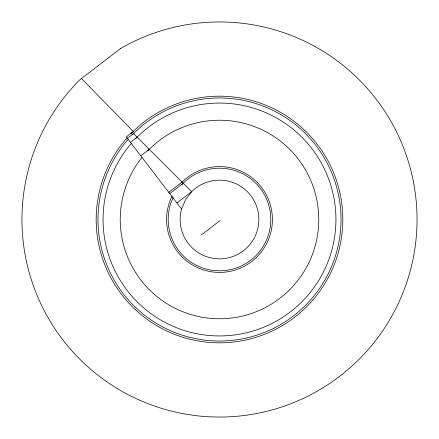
<?xml version="1.0" encoding="UTF-8"?>
<svg xmlns="http://www.w3.org/2000/svg" width="439" height="439" viewBox="0 0 439 439"><rect width="100%" height="100%" fill="white"/><g stroke="black" fill="none" stroke-linecap="round" stroke-linejoin="round"><path stroke-width="0.66" d="M127.343 138.351L133.571 133.571M130.405 142.34L137.16 137.16M140.776 155.856L149.309 149.309M168.752 192.315L182.086 182.086M169.728 193.588L183.228 183.228M176.933 202.977L191.673 191.673A39.356 39.356 0 0 1 255.169 202.867A39.356 39.356 0 0 1 222.93 258.703A39.356 39.356 0 0 1 181.488 209.315L185.417 199.822L191.673 191.673L132.298 132.298L126.256 136.935L181.598 209.052M201.402 234.865L220.093 220.526M81.456 78.548L133.703 131.892M181.839 184.671A51.297 51.297 0 0 1 266.725 199.471A51.297 51.297 0 0 1 218.37 270.786A51.297 51.297 0 0 1 173.207 197.402M181.17 183.019A52.916 52.916 0 0 1 268.514 199.569A52.916 52.916 0 0 1 217.508 272.378A52.916 52.916 0 0 1 172.121 195.937M147.883 150.758A99.269 99.269 0 0 1 313.967 189.011A99.269 99.269 0 0 1 201.578 317.134A99.269 99.269 0 0 1 142.017 157.447M135.75 138.598A116.45 116.45 0 0 1 330.797 185.258A116.45 116.45 0 0 1 195.706 333.492A116.45 116.45 0 0 1 131.195 143.591M132.633 134.526A121.521 121.521 0 0 1 335.901 184.594A121.521 121.521 0 0 1 193.725 338.255A121.521 121.521 0 0 1 128.051 139.481M130.866 133.752A123.321 123.321 0 0 1 337.558 183.864A123.321 123.321 0 0 1 193.116 339.967A123.321 123.321 0 0 1 127.145 137.775M120.725 48.416L79.81 79.81A197.55 197.55 0 0 0 151.932 405.137A197.55 197.55 0 0 0 416.298 202.28A197.55 197.55 0 0 0 120.725 48.416"/></g></svg>
